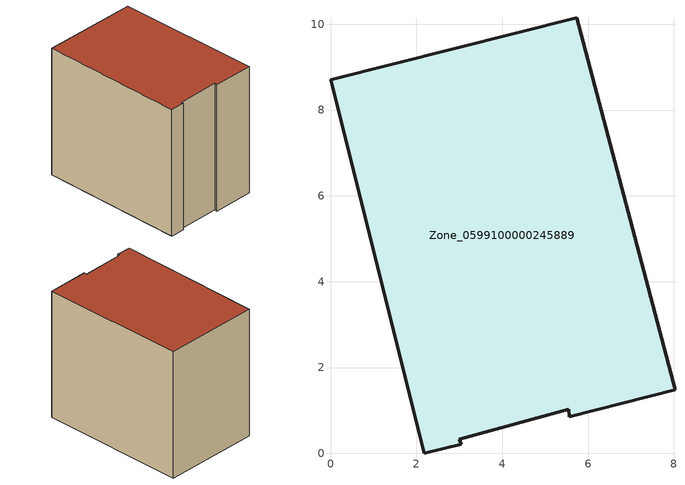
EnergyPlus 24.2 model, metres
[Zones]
Zone_0599100000245889
 floor ground (C_G): 5.55,1.03 3,0.33 3.05,0.22 2.19,0 0,8.71 5.74,10.15 8.03,1.48 5.56,0.85 z0
 wall outside (C_F): 5.56,0.85 8.03,1.48 5.74,10.15 0,8.71 2.19,0 3.05,0.22 3,0.33 5.55,1.03 5.56,0.85 z0:8.05
 roof outside (C_R): 3.05,0.22 3,0.33 5.55,1.03 5.56,0.85 8.03,1.48 5.74,10.15 0,8.71 2.19,0 z8.05
[BUILDING]
Pand.0599100000245889: North Axis=0; Terrain=City; Loads Convergence Tolerance Value=0.04; Temperature Convergence Tolerance Value=0.4; Solar Distribution=FullExterior; Maximum Number of Warmup Days=25; Minimum Number of Warmup Days=1
[Site:Location]
Rotterdam.The.Hague.AP_ZH_NLD Design_Conditions: Latitude=51.96; Longitude=4.45; Time Zone=1; Elevation=-4.5
[SITE:GROUNDTEMPERATURE:BUILDINGSURFACE]
18, 18, 18, 18, 18, 18, 18, 18, 18, 18, 18, 18
[MATERIAL] Thermal Absorptance=0.9; Solar Absorptance=0.7; Visible Absorptance=0.7
Name | Roughness | Thickness | Conductivity | Density | Specific Heat
G.TI.1965-1974 | MediumSmooth | 0.15 | 0.882353 | 540 | 1210
F.TI.1965-1974 | Rough | 0.3 | 0.697674 | 1920 | 840
R.TI.1965-1974 | MediumRough | 0.2 | 0.232558 | 1500 | 1000
[CONSTRUCTION]
C_G: G.TI.1965-1974
C_F: F.TI.1965-1974
C_R: R.TI.1965-1974
[ZONE]
Zone_0599100000245889: Type=1; Multiplier=1; Ceiling Height=Autocalculate; Volume=Autocalculate; Floor Area=autocalculate; Part of Total Floor Area=Yes
[ZONEINFILTRATION:DESIGNFLOWRATE]
Infil_Zone_0599100000245889: Zone or ZoneList or Space or SpaceList=Zone_0599100000245889; Schedule=AlwaysOn; Design Flow Rate Calculation Method=Flow/Area; Flow Rate per Floor Area=0.003; Constant Term Coefficient=1; Temperature Term Coefficient=0; Velocity Term Coefficient=0; Velocity Squared Term Coefficient=0
[HVACTEMPLATE:ZONE:IDEALLOADSAIRSYSTEM]
Zone_0599100000245889: Maximum Heating Supply Air Temperature=50; Minimum Cooling Supply Air Temperature=13; Maximum Heating Supply Air Humidity Ratio=0.0156; Minimum Cooling Supply Air Humidity Ratio=0.0077; Heating Limit=NoLimit; Cooling Limit=NoLimit; Dehumidification Control Type=ConstantSensibleHeatRatio; Cooling Sensible Heat Ratio=0.7; Dehumidification Setpoint=60; Humidification Control Type=None; Humidification Setpoint=30; Outdoor Air Method=None; Outdoor Air Flow Rate per Person=0.00944; Outdoor Air Flow Rate per Zone Floor Area=0; Outdoor Air Flow Rate per Zone=0; Demand Controlled Ventilation Type=None; Outdoor Air Economizer Type=NoEconomizer; Heat Recovery Type=None; Sensible Heat Recovery Effectiveness=0.7; Latent Heat Recovery Effectiveness=0.65
[ZONECONTROL:THERMOSTAT]
ThermostatControl_Zone_0599100000245889: Zone or ZoneList=Zone_0599100000245889; Control Type Schedule=DualSetpointControlType; Control 1=Thermostat_Zone_0599100000245889; Temperature Difference Between Cutout And Setpoint=0
[THERMOSTATSETPOINT:DUALSETPOINT]
Thermostat_Zone_0599100000245889: Heating Setpoint Temperature Schedule=HeatingSetpoint_Zone_0599100000245889; Cooling Setpoint Temperature Schedule=CoolingSetpoint_Zone_0599100000245889
[SCHEDULE:COMPACT]
HeatingSetpoint_Zone_0599100000245889: Through: 12/31, For: AllDays, Until: 24:00, 21
CoolingSetpoint_Zone_0599100000245889: Through: 12/31, For: AllDays, Until: 24:00, 24
DualSetpointControlType: Through: 12/31, For: AllDays, Until: 24:00, 4
AlwaysOn: Through: 12/31, For: AllDays, Until: 24:00, 1
